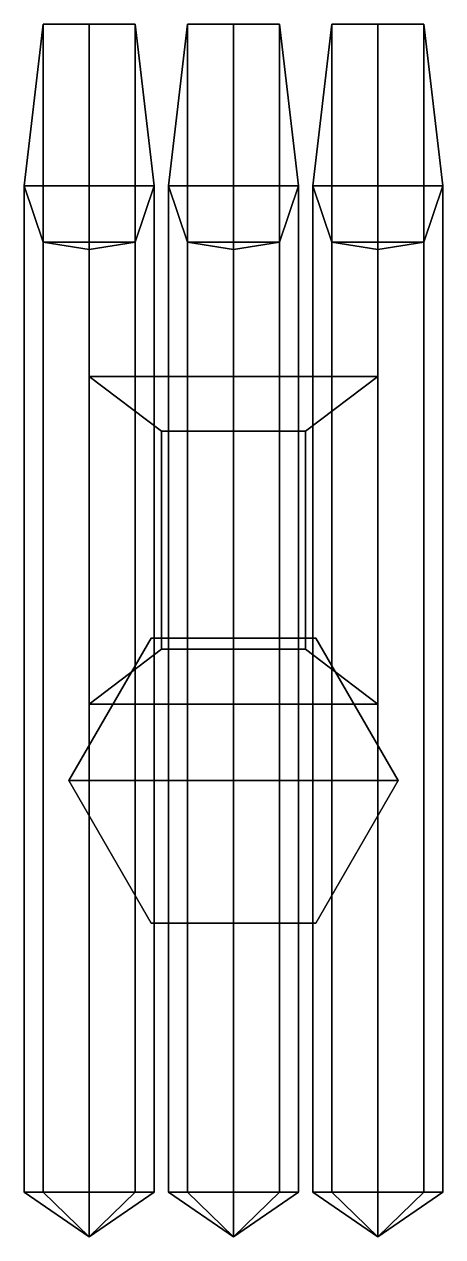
# Model space of a CAD drawing. Extents: x -1.45 to 1.45, y -3.16 to 5.24.
import ezdxf

# ---------------------------------------------------------------- set-up
doc = ezdxf.new("R2010")
doc.units = 0
doc.layers.add('TURRET', color=2, linetype='CONTINUOUS')

msp = doc.modelspace()

# ---------------------------------------------------------------- linework, layer by layer
at = {"layer": 'TURRET'}
for points in [[(-1.45, -2.85, 0.69), (-1.3182, -2.85, 1.0082), (-1.3182, 5.24, 1.0082), (-1.45, 4.12, 0.69)], [(-0.6818, 5.24, 1.0082), (-0.55, 4.12, 0.69), (-1.45, 4.12, 0.69), (-1.3182, 5.24, 1.0082)], [(-1.3182, -2.85, 1.0082), (-1, -2.85, 1.14), (-1, 5.24, 1.14), (-1.3182, 5.24, 1.0082)], [(-1, 5.24, 1.14), (-0.6818, 5.24, 1.0082), (-0.6818, 5.24, 1.0082), (-1.3182, 5.24, 1.0082)], [(-1, -2.85, 1.14), (-0.6818, -2.85, 1.0082), (-0.6818, 5.24, 1.0082), (-1, 5.24, 1.14)], [(-0.6818, -2.85, 1.0082), (-0.55, -2.85, 0.69), (-0.55, 4.12, 0.69), (-0.6818, 5.24, 1.0082)], [(-0.45, -2.85, 0.69), (-0.3182, -2.85, 1.0082), (-0.3182, 5.24, 1.0082), (-0.45, 4.12, 0.69)], [(0.3182, 5.24, 1.0082), (0.45, 4.12, 0.69), (-0.45, 4.12, 0.69), (-0.3182, 5.24, 1.0082)], [(-0.3182, -2.85, 1.0082), (0, -2.85, 1.14), (0, 5.24, 1.14), (-0.3182, 5.24, 1.0082)], [(0, 5.24, 1.14), (0.3182, 5.24, 1.0082), (0.3182, 5.24, 1.0082), (-0.3182, 5.24, 1.0082)], [(0, -2.85, 1.14), (0.3182, -2.85, 1.0082), (0.3182, 5.24, 1.0082), (0, 5.24, 1.14)], [(0.3182, -2.85, 1.0082), (0.45, -2.85, 0.69), (0.45, 4.12, 0.69), (0.3182, 5.24, 1.0082)], [(0.55, -2.85, 0.69), (0.6818, -2.85, 1.0082), (0.6818, 5.24, 1.0082), (0.55, 4.12, 0.69)], [(1.3182, 5.24, 1.0082), (1.45, 4.12, 0.69), (0.55, 4.12, 0.69), (0.6818, 5.24, 1.0082)], [(0.6818, -2.85, 1.0082), (1, -2.85, 1.14), (1, 5.24, 1.14), (0.6818, 5.24, 1.0082)], [(1, 5.24, 1.14), (1.3182, 5.24, 1.0082), (1.3182, 5.24, 1.0082), (0.6818, 5.24, 1.0082)], [(1, -2.85, 1.14), (1.3182, -2.85, 1.0082), (1.3182, 5.24, 1.0082), (1, 5.24, 1.14)], [(1.3182, -2.85, 1.0082), (1.45, -2.85, 0.69), (1.45, 4.12, 0.69), (1.3182, 5.24, 1.0082)], [(-1.3182, -2.85, 0.3718), (-1.45, -2.85, 0.69), (-1.45, 4.12, 0.69), (-1.3182, 3.73, 0.3718)], [(-0.55, 4.12, 0.69), (-0.6818, 3.73, 0.3718), (-1.3182, 3.73, 0.3718), (-1.45, 4.12, 0.69)], [(-0.55, -2.85, 0.69), (-0.6818, -2.85, 0.3718), (-0.6818, 3.73, 0.3718), (-0.55, 4.12, 0.69)], [(-0.3182, -2.85, 0.3718), (-0.45, -2.85, 0.69), (-0.45, 4.12, 0.69), (-0.3182, 3.73, 0.3718)], [(0.45, 4.12, 0.69), (0.3182, 3.73, 0.3718), (-0.3182, 3.73, 0.3718), (-0.45, 4.12, 0.69)], [(0.45, -2.85, 0.69), (0.3182, -2.85, 0.3718), (0.3182, 3.73, 0.3718), (0.45, 4.12, 0.69)], [(0.6818, -2.85, 0.3718), (0.55, -2.85, 0.69), (0.55, 4.12, 0.69), (0.6818, 3.73, 0.3718)], [(1.45, 4.12, 0.69), (1.3182, 3.73, 0.3718), (0.6818, 3.73, 0.3718), (0.55, 4.12, 0.69)], [(1.45, -2.85, 0.69), (1.3182, -2.85, 0.3718), (1.3182, 3.73, 0.3718), (1.45, 4.12, 0.69)], [(-1, -2.85, 0.24), (-1.3182, -2.85, 0.3718), (-1.3182, 3.73, 0.3718), (-1, 3.68, 0.24)], [(-0.6818, 3.73, 0.3718), (-1, 3.68, 0.24), (-1, 3.68, 0.24), (-1.3182, 3.73, 0.3718)], [(-0.6818, -2.85, 0.3718), (-1, -2.85, 0.24), (-1, 3.68, 0.24), (-0.6818, 3.73, 0.3718)], [(0, -2.85, 0.24), (-0.3182, -2.85, 0.3718), (-0.3182, 3.73, 0.3718), (0, 3.68, 0.24)], [(0.3182, 3.73, 0.3718), (0, 3.68, 0.24), (0, 3.68, 0.24), (-0.3182, 3.73, 0.3718)], [(0.3182, -2.85, 0.3718), (0, -2.85, 0.24), (0, 3.68, 0.24), (0.3182, 3.73, 0.3718)], [(1, -2.85, 0.24), (0.6818, -2.85, 0.3718), (0.6818, 3.73, 0.3718), (1, 3.68, 0.24)], [(1.3182, 3.73, 0.3718), (1, 3.68, 0.24), (1, 3.68, 0.24), (0.6818, 3.73, 0.3718)], [(1.3182, -2.85, 0.3718), (1, -2.85, 0.24), (1, 3.68, 0.24), (1.3182, 3.73, 0.3718)], [(-0.5, 2.42, 1.85), (-1, 2.8, 0.85), (-1, 0.53, 0.85), (-0.5, 0.91, 1.85)], [(0.5, 2.42, 1.85), (1, 2.8, 0.85), (-1, 2.8, 0.85), (-0.5, 2.42, 1.85)], [(-1, 0.53, 0.85), (-1, 2.8, 0.85), (1, 2.8, 0.85), (1, 0.53, 0.85)], [(1, 0.53, 0.85), (1, 2.8, 0.85), (0.5, 2.42, 1.85), (0.5, 0.91, 1.85)], [(0.5, 0.91, 1.85), (0.5, 2.42, 1.85), (-0.5, 2.42, 1.85), (-0.5, 0.91, 1.85)], [(-0.57, 0.9873), (-1.14, 0), (-1.14, 0, 0.5), (-0.57, 0.9873, 0.5)], [(0.57, 0.9873, 0.5), (-0.57, 0.9873, 0.5), (-1.14, 0, 0.5), (1.14, 0, 0.5)], [(0.57, 0.9873), (-0.57, 0.9873), (-0.57, 0.9873, 0.5), (0.57, 0.9873, 0.5)], [(1.14, 0), (0.57, 0.9873), (0.57, 0.9873, 0.5), (1.14, 0, 0.5)], [(-0.5, 0.91, 1.85), (-1, 0.53, 0.85), (1, 0.53, 0.85), (0.5, 0.91, 1.85)], [(-1.14, 0), (-0.57, -0.9873), (-0.57, -0.9873, 0.5), (-1.14, 0, 0.5)], [(1.14, 0, 0.5), (-1.14, 0, 0.5), (-0.57, -0.9873, 0.5), (0.57, -0.9873, 0.5)], [(0.57, -0.9873), (1.14, 0), (1.14, 0, 0.5), (0.57, -0.9873, 0.5)], [(-0.57, -0.9873), (0.57, -0.9873), (0.57, -0.9873, 0.5), (-0.57, -0.9873, 0.5)], [(-1.3182, -2.85, 1.0082), (-1.45, -2.85, 0.69), (-1, -3.16, 0.69)], [(-1.45, -2.85, 0.69), (-1.3182, -2.85, 0.3718), (-1, -3.16, 0.69)], [(-1, -2.85, 1.14), (-1.3182, -2.85, 1.0082), (-1, -3.16, 0.69)], [(-1.3182, -2.85, 0.3718), (-1, -2.85, 0.24), (-1, -3.16, 0.69)], [(-0.6818, -2.85, 1.0082), (-1, -2.85, 1.14), (-1, -3.16, 0.69)], [(-0.55, -2.85, 0.69), (-0.6818, -2.85, 1.0082), (-1, -3.16, 0.69)], [(-0.6818, -2.85, 0.3718), (-0.55, -2.85, 0.69), (-1, -3.16, 0.69)], [(-1, -2.85, 0.24), (-0.6818, -2.85, 0.3718), (-1, -3.16, 0.69)], [(-0.45, -2.85, 0.69), (-0.3182, -2.85, 0.3718), (0, -3.16, 0.69)], [(-0.3182, -2.85, 1.0082), (-0.45, -2.85, 0.69), (0, -3.16, 0.69)], [(-0.3182, -2.85, 0.3718), (0, -2.85, 0.24), (0, -3.16, 0.69)], [(0, -2.85, 1.14), (-0.3182, -2.85, 1.0082), (0, -3.16, 0.69)], [(0, -2.85, 0.24), (0.3182, -2.85, 0.3718), (0, -3.16, 0.69)], [(0.3182, -2.85, 0.3718), (0.45, -2.85, 0.69), (0, -3.16, 0.69)], [(0.45, -2.85, 0.69), (0.3182, -2.85, 1.0082), (0, -3.16, 0.69)], [(0.3182, -2.85, 1.0082), (0, -2.85, 1.14), (0, -3.16, 0.69)], [(0.55, -2.85, 0.69), (0.6818, -2.85, 0.3718), (1, -3.16, 0.69)], [(0.6818, -2.85, 1.0082), (0.55, -2.85, 0.69), (1, -3.16, 0.69)], [(0.6818, -2.85, 0.3718), (1, -2.85, 0.24), (1, -3.16, 0.69)], [(1, -2.85, 1.14), (0.6818, -2.85, 1.0082), (1, -3.16, 0.69)], [(1, -2.85, 0.24), (1.3182, -2.85, 0.3718), (1, -3.16, 0.69)], [(1.3182, -2.85, 0.3718), (1.45, -2.85, 0.69), (1, -3.16, 0.69)], [(1.45, -2.85, 0.69), (1.3182, -2.85, 1.0082), (1, -3.16, 0.69)], [(1.3182, -2.85, 1.0082), (1, -2.85, 1.14), (1, -3.16, 0.69)]]:
    msp.add_3dface(points, dxfattribs=at)

doc.saveas('drawing.dxf')
